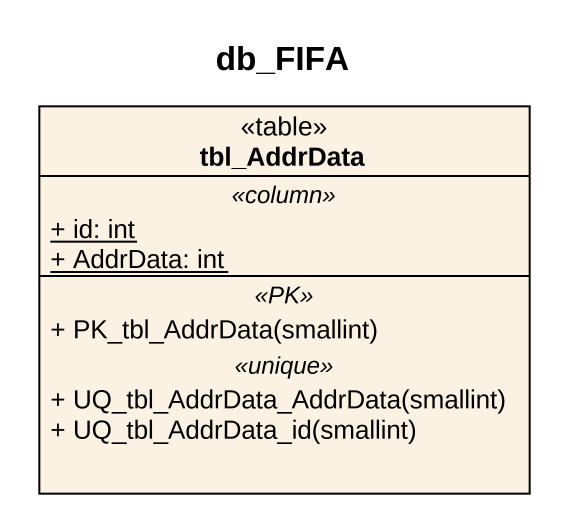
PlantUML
@startuml
title db_FIFA
hide circle
hide empty members
skinparam classAttributeIconSize 0
class tbl_AddrData <<table>> {
  .. <<column>> ..
  {static} + id: int
  {static} + AddrData: int
  .. <<PK>> ..
  + PK_tbl_AddrData(smallint)
  .. <<unique>> ..
  + UQ_tbl_AddrData_AddrData(smallint)
  + UQ_tbl_AddrData_id(smallint)
}
@enduml
